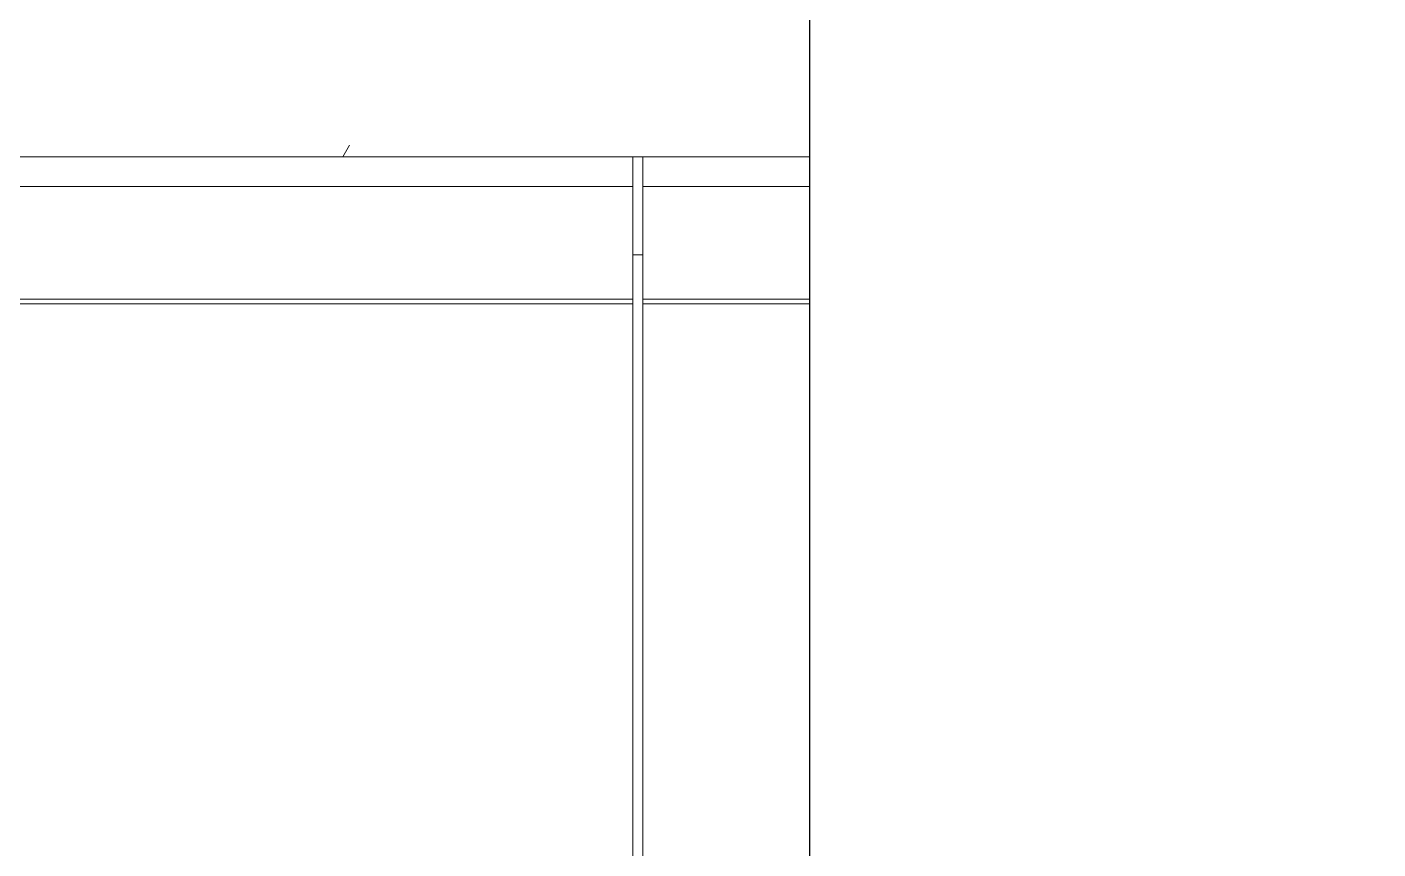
# Model space of a CAD drawing. Header units: millimetres. Extents: x -12976 to 58202, y -2238 to 7407.
# Drawn here: x 49222.7 to 49498.4, y 928.7 to 1096.5 of the extents above; entities that cross this region are included whole.
import ezdxf

# ---------------------------------------------------------------- set-up
doc = ezdxf.new("R2010")
doc.units = ezdxf.units.MM
doc.layers.add('Q-CASE', color=31, linetype='Continuous', lineweight=9)
doc.layers.add('S-COLS', color=52, linetype='Continuous', lineweight=25)

# ---------------------------------------------------------------- blocks, each defined once
blk = doc.blocks.new('Blks_Coz_Caixa Baixa com 02 Portas - Branco-3748030-FACHADA LATERAL ESQUERDA')
at = {"layer": 'Q-CASE', "color": 8}
for p, q in [((14790.65, 1070), (15188.65, 1070)), ((15188.65, 1070), (15188.65, 1064)), ((15188.65, 1070), (15190.65, 1070)), ((15190.65, 1064), (15190.65, 1070)), ((15190.65, 1070), (15224.65, 1070)), ((14790.65, 1064), (15188.65, 1064)), ((15188.65, 1064), (15188.65, 1046.62)), ((15190.65, 1046.62), (15190.65, 1064)), ((15190.65, 1064), (15224.65, 1064)), ((15190.65, 1050), (15188.65, 1050)), ((15188.65, 1046.62), (15188.65, 1044.67)), ((15190.65, 1044.67), (15190.65, 1046.62)), ((15188.65, 1044.67), (15188.65, 1041)), ((15190.65, 1041), (15190.65, 1044.67)), ((14790.65, 1041), (15188.65, 1041)), ((15188.65, 1040), (14790.65, 1040)), ((14790.65, 1040), (15188.65, 1040)), ((15188.65, 1041), (15188.65, 1040)), ((15188.65, 300), (15188.65, 1040)), ((15190.65, 1040), (15190.65, 1041)), ((15190.65, 1041), (15224.65, 1041)), ((15224.65, 1040), (15190.65, 1040)), ((15190.65, 1040), (15190.65, 300)), ((15190.65, 1040), (15224.65, 1040))]:
    blk.add_line(p, q, dxfattribs=at)

msp = doc.modelspace()

# ---------------------------------------------------------------- hatches: boundary and pattern name
at = {"layer": 'Q-CASE'}
h = msp.add_hatch(dxfattribs=at)
h.set_pattern_fill('FP_27', color=256, style=0, pattern_type=2)
h.set_pattern_definition([(0, (46031.69, 0), (406.4, 101.6), [16.764, -288.036, 16.764, -288.036, -1625.6]), (0, (46031.69, 0), (406.4, 101.6), [-609.6, 16.764, -592.836, 16.764, -288.036, -711.2]), (0, (46031.69, 0), (406.4, 101.6), [-1524, 16.764, -186.436, 16.764, -491.236]), (120, (46184.09, 50.8), (-291.1882, 301.1527), [16.764, -288.036, 16.764, -288.036, -1625.6]), (120, (46184.09, 50.8), (-291.1882, 301.1527), [-609.6, 16.764, -592.836, 16.764, -288.036, -711.2]), (120, (46184.09, 50.8), (-291.1882, 301.1527), [-1524, 16.764, -186.436, 16.764, -491.236]), (240, (46234.89, 254), (-115.2118, -402.7527), [16.764, -288.036, 16.764, -288.036, -1625.6]), (240, (46234.89, 254), (-115.2118, -402.7527), [-609.6, 16.764, -592.836, 16.764, -288.036, -711.2]), (240, (46234.89, 254), (-115.2118, -402.7527), [-1524, 16.764, -186.436, 16.764, -491.236])])
h.paths.add_polyline_path([(49346.33, 1070), (49382.33, 1070), (49382.33, 1100), (48046.68, 1100), (48046.68, 1070), (49309.03, 1070)])
h.paths.add_polyline_path([(50646.33, 1070), (50646.68, 1070), (50646.68, 1100), (49582.33, 1100), (49582.33, 1070), (50604.06, 1070)])

# ---------------------------------------------------------------- linework, layer by layer
msp.add_line((49348.33, 1070), (49346.33, 1070), dxfattribs=at)
at = {"layer": 'S-COLS'}
msp.add_line((49382.33, 2574.72), (49382.33, 200), dxfattribs=at)

# ---------------------------------------------------------------- block references
at = {"layer": 'Q-CASE', "color": 8}
msp.add_blockref('Blks_Coz_Caixa Baixa com 02 Portas - Branco-3748030-FACHADA LATERAL ESQUERDA', (34157.68, 0), dxfattribs=at)

doc.saveas('drawing.dxf')
